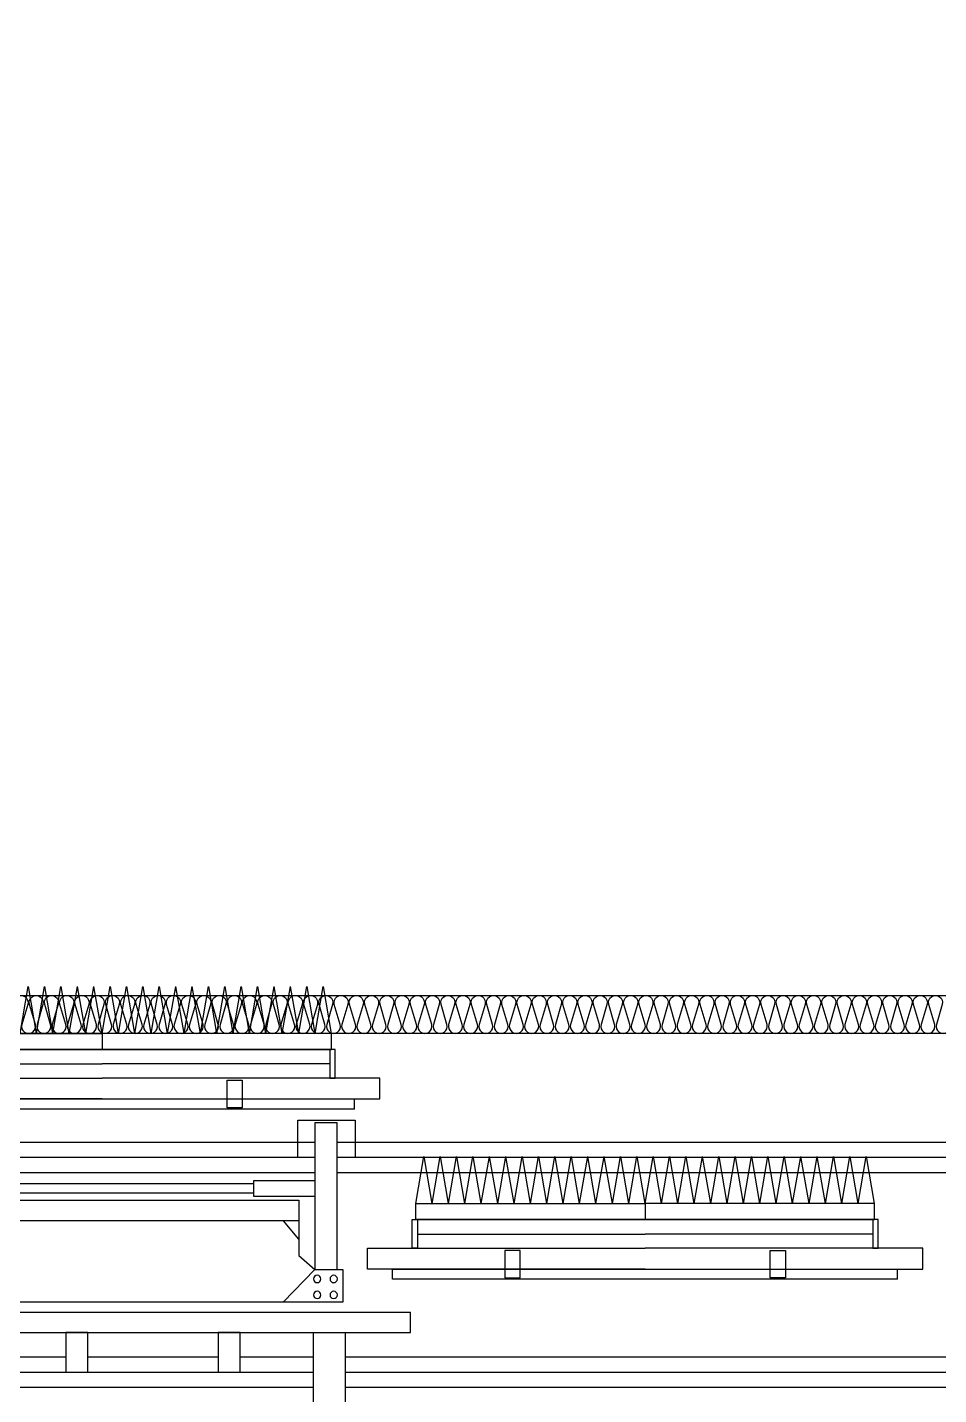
# Model space of a CAD drawing. Header units: millimetres. Extents: x 0 to 420500, y 0 to 297000.
# Drawn here: x 185962 to 190745, y 236807 to 243986 of the extents above; entities that cross this region are included whole.
import ezdxf
from ezdxf.xclip import XClip

# ---------------------------------------------------------------- set-up
doc = ezdxf.new("R2010")
doc.units = ezdxf.units.MM
doc.header["$LTSCALE"] = 5000
doc.header["$XCLIPFRAME"] = 0
doc.layers.add('arch', color=8, linetype='Continuous')
doc.layers.add('TRAY', color=3, linetype='Continuous')

# ---------------------------------------------------------------- blocks, each defined once
blk = doc.blocks.new('emc chamber door')
at = {"color": 0}
for p, q in [((5465.9, 1774.7), (6689.4, 1774.7)), ((7912.9, 1774.7), (6689.4, 1774.7)), ((5494.4, 1698.4), (6689.4, 1698.4)), ((7884.3, 1698.4), (6689.4, 1698.4)), ((8014.6, 1514.7), (5364.2, 1514.7)), ((5364.2, 1461.1), (5364.2, 1514.7)), ((5364.2, 1461.1), (8014.6, 1461.1)), ((0, 1207.3), (5455.8, 1207.3)), ((5573.6, 1207.3), (7813.8, 1207.3)), ((5656.7, 982.7), (5656.7, 691.7)), ((2615.7, 881.5), (3839.2, 881.5)), ((5062.7, 881.5), (3839.2, 881.5)), ((5656.7, 778.4), (5737.6, 874.9)), ((2644.2, 805.1), (3839.2, 805.1)), ((5034.1, 805.1), (3839.2, 805.1)), ((5656.7, 691.7), (5573.6, 619)), ((5164.4, 621.5), (2514, 621.5)), ((2514, 567.8), (2514, 621.5)), ((5164.4, 567.8), (5164.4, 621.5)), ((5573.6, 619), (5425.3, 619)), ((5425.3, 619), (5425.3, 448.2)), ((5573.6, 619), (5739.8, 448.2)), ((2514, 567.8), (5164.4, 567.8)), ((5425.3, 448.2), (7962.1, 448.2)), ((5071.1, 288.5), (5071.1, 395.9)), ((5413.7, 80.5), (0, 80.5)), ((7807.5, 80.5), (5579.9, 80.5))]:
    blk.add_line(p, q, dxfattribs=at)
for points in [[(5485.5, 1858.2), (5527.9, 2105.1)], [(5571.4, 1858.2), (5529, 2105.1)], [(5571.4, 1858.2), (5613.8, 2105.1)], [(5657.4, 1858.2), (5615, 2105.1)], [(5657.4, 1858.2), (5699.8, 2105.1)], [(5743.4, 1858.2), (5701, 2105.1)], [(5743.4, 1858.2), (5785.8, 2105.1)], [(5829.4, 1858.2), (5787, 2105.1)], [(5829.4, 1858.2), (5871.8, 2105.1)], [(5915.4, 1858.2), (5873, 2105.1)], [(5915.4, 1858.2), (5957.8, 2105.1)], [(6001.4, 1858.2), (5959, 2105.1)], [(6001.4, 1858.2), (6043.8, 2105.1)], [(6087.4, 1858.2), (6045, 2105.1)], [(6087.4, 1858.2), (6129.8, 2105.1)], [(6173.4, 1858.2), (6131, 2105.1)], [(6173.4, 1858.2), (6215.8, 2105.1)], [(6259.4, 1858.2), (6217, 2105.1)], [(6259.4, 1858.2), (6301.8, 2105.1)], [(6345.4, 1858.2), (6303, 2105.1)], [(6345.4, 1858.2), (6387.8, 2105.1)], [(6431.4, 1858.2), (6389, 2105.1)], [(6431.4, 1858.2), (6473.8, 2105.1)], [(6517.4, 1858.2), (6475, 2105.1)], [(6517.4, 1858.2), (6559.8, 2105.1)], [(6603.4, 1858.2), (6561, 2105.1)], [(6603.4, 1858.2), (6645.8, 2105.1)], [(6689.4, 1858.2), (6647, 2105.1)], [(6689.4, 1858.2), (6731.8, 2105.1)], [(6775.4, 1858.2), (6733, 2105.1)], [(6775.4, 1858.2), (6817.8, 2105.1)], [(6861.4, 1858.2), (6819, 2105.1)], [(6861.4, 1858.2), (6903.8, 2105.1)], [(6947.4, 1858.2), (6905, 2105.1)], [(6947.4, 1858.2), (6989.8, 2105.1)], [(7033.4, 1858.2), (6991, 2105.1)], [(7033.4, 1858.2), (7075.8, 2105.1)], [(7119.3, 1858.2), (7076.9, 2105.1)], [(6689.4, 1514.7), (5231.4, 1514.7), (5231.4, 1624.4), (6689.4, 1624.4)], [(6689.4, 1514.7), (8147.3, 1514.7), (8147.3, 1624.4), (6689.4, 1624.4)], [(5573.6, 1207.3), (5661.8, 1207.3), (5661.8, 1403), (5360.7, 1403), (5360.7, 1207.3), (5455.8, 1207.3)], [(5455.8, 1287.8), (0, 1287.8), (0, 1126.8), (5455.8, 1126.8)], [(8079.6, 1287.8), (5573.6, 1287.8)], [(2635.3, 965), (2677.7, 1211.8)], [(2721.2, 965), (2678.8, 1211.8)], [(2721.2, 965), (2763.6, 1211.8)], [(2807.2, 965), (2764.8, 1211.8)], [(2807.2, 965), (2849.6, 1211.8)], [(2893.2, 965), (2850.8, 1211.8)], [(2893.2, 965), (2935.6, 1211.8)], [(2979.2, 965), (2936.8, 1211.8)], [(2979.2, 965), (3021.6, 1211.8)], [(3065.2, 965), (3022.8, 1211.8)], [(3065.2, 965), (3107.6, 1211.8)], [(3151.2, 965), (3108.8, 1211.8)], [(3151.2, 965), (3193.6, 1211.8)], [(3237.2, 965), (3194.8, 1211.8)], [(3237.2, 965), (3279.6, 1211.8)], [(3323.2, 965), (3280.8, 1211.8)], [(3323.2, 965), (3365.6, 1211.8)], [(3409.2, 965), (3366.8, 1211.8)], [(3409.2, 965), (3451.6, 1211.8)], [(3495.2, 965), (3452.8, 1211.8)], [(3495.2, 965), (3537.6, 1211.8)], [(3581.2, 965), (3538.8, 1211.8)], [(3581.2, 965), (3623.6, 1211.8)], [(3667.2, 965), (3624.8, 1211.8)], [(3667.2, 965), (3709.6, 1211.8)], [(3753.2, 965), (3710.8, 1211.8)], [(3753.2, 965), (3795.6, 1211.8)], [(3839.2, 965), (3796.8, 1211.8)], [(3839.2, 965), (3881.6, 1211.8)], [(3925.2, 965), (3882.8, 1211.8)], [(3925.2, 965), (3967.6, 1211.8)], [(4011.2, 965), (3968.8, 1211.8)], [(4011.2, 965), (4053.6, 1211.8)], [(4097.2, 965), (4054.8, 1211.8)], [(4097.2, 965), (4139.6, 1211.8)], [(4183.2, 965), (4140.8, 1211.8)], [(4183.2, 965), (4225.6, 1211.8)], [(4269.1, 965), (4226.8, 1211.8)], [(4269.1, 965), (4311.5, 1211.8)], [(4355.1, 965), (4312.7, 1211.8)], [(4355.1, 965), (4397.5, 1211.8)], [(4441.1, 965), (4398.7, 1211.8)], [(4441.1, 965), (4483.5, 1211.8)], [(4527.1, 965), (4484.7, 1211.8)], [(4527.1, 965), (4569.5, 1211.8)], [(4613.1, 965), (4570.7, 1211.8)], [(4613.1, 965), (4655.5, 1211.8)], [(4699.1, 965), (4656.7, 1211.8)], [(4699.1, 965), (4741.5, 1211.8)], [(4785.1, 965), (4742.7, 1211.8)], [(4785.1, 965), (4827.5, 1211.8)], [(4871.1, 965), (4828.7, 1211.8)], [(4871.1, 965), (4913.5, 1211.8)], [(4957.1, 965), (4914.7, 1211.8)], [(4957.1, 965), (4999.5, 1211.8)], [(5043.1, 965), (5000.7, 1211.8)], [(5573.6, 1126.8), (7813.8, 1126.8)], [(3839.2, 621.5), (2381.2, 621.5), (2381.2, 731.2), (3839.2, 731.2)], [(3839.2, 621.5), (5297.1, 621.5), (5297.1, 731.2), (3839.2, 731.2)], [(5413.7, 288.5), (5413.7, -95.7), (5579.9, -95.7), (5579.9, 288.5)], [(5413.7, 161), (0, 161), (0, 0), (5413.7, 0)], [(5964.2, 161), (5579.9, 161)], [(6763.8, 161), (6079.4, 161)], [(7550.3, 161), (6879, 161)], [(5579.9, 0), (7807.5, 0)]]:
    blk.add_lwpolyline(points, dxfattribs=at)
for points in [[(5485.5, 1858.2), (6689.4, 1858.2), (6689.4, 1774.7), (5485.5, 1774.7)], [(7893.3, 1858.2), (6689.4, 1858.2), (6689.4, 1774.7), (7893.3, 1774.7)], [(5465.9, 1774.7), (5494.4, 1774.7), (5494.4, 1624.4), (5465.9, 1624.4)], [(5953.4, 1468.5), (6033.7, 1468.5), (6033.7, 1612.8), (5953.4, 1612.8)], [(5573.6, 619), (5455.8, 619), (5455.8, 1389.9), (5573.6, 1389.9)], [(5892.7, 1087), (5573.6, 1086.7), (5573.6, 1001.5), (5892.7, 1001.8)], [(5892.7, 1068), (7501.4, 1068), (7501.4, 1020.8), (5892.7, 1020.8)], [(2635.3, 965), (3839.2, 965), (3839.2, 881.5), (2635.3, 881.5)], [(5043.1, 965), (3839.2, 965), (3839.2, 881.5), (5043.1, 881.5)], [(7730.6, 982.7), (5656.7, 982.7), (5656.7, 874.9), (7730.6, 874.9)], [(2615.7, 881.5), (2644.2, 881.5), (2644.2, 731.2), (2615.7, 731.2)], [(5062.7, 881.5), (5034.1, 881.5), (5034.1, 731.2), (5062.7, 731.2)], [(3103.2, 575.3), (3183.5, 575.3), (3183.5, 719.6), (3103.2, 719.6)], [(4575.1, 575.3), (4494.9, 575.3), (4494.9, 719.6), (4575.1, 719.6)], [(5964.2, 288.5), (6079.4, 288.5), (6079.4, 80.5), (5964.2, 80.5)], [(6763.8, 288.5), (6879, 288.5), (6879, 80.5), (6763.8, 80.5)]]:
    blk.add_lwpolyline(points, close=True, dxfattribs=at)
for points in [[(8079.6, 1353.2), (8079.6, 610.5, -0.414214), (7864.9, 395.9), (5071.1, 395.9)], [(8186.9, 1353.2), (8186.9, 610.5, -0.414214), (7864.9, 288.5), (5071.1, 288.5)]]:
    blk.add_lwpolyline(points, format="xyb", dxfattribs=at)
for centre in [(5473.7, 569.3), (5560.1, 569.3), (5473.7, 485.5), (5560.1, 485.5)]:
    blk.add_circle(centre, 19.3, dxfattribs=at)
blk = doc.blocks.new('XR-PLAN', base_point=(461, 408.4))
at = {"layer": 'arch'}
blk.add_lwpolyline([(91700, 75258.3), (91900, 75258.3), (91900, 74050.3), (111700, 74050.3), (111700, 84850.3), (91900, 84850.3), (91900, 76458.3), (91700, 76458.3), (91700, 85050.3), (111900, 85050.3), (111900, 73850.3), (91700, 73850.3)], close=True, dxfattribs=at)
blk.add_lwpolyline([(104624.5, 74002.8, -1.337394), (104695.5, 74002.8), (104664.5, 73897.7, 1.337394), (104735.5, 73897.7), (104704.5, 74002.8, -1.337394), (104775.5, 74002.8), (104744.5, 73897.7, 1.337394), (104815.5, 73897.7), (104784.5, 74002.8, -1.337394), (104855.5, 74002.8), (104824.5, 73897.7, 1.337394), (104895.5, 73897.7), (104864.5, 74002.8, -1.337394), (104935.5, 74002.8), (104904.5, 73897.7, 1.337394), (104975.5, 73897.7), (104944.5, 74002.8, -1.337394), (105015.5, 74002.8), (104984.5, 73897.7, 1.337394), (105055.5, 73897.7), (105024.5, 74002.8, -1.337394), (105095.5, 74002.8), (105064.5, 73897.7, 1.337394), (105135.5, 73897.7), (105104.5, 74002.8, -1.337394), (105175.5, 74002.8), (105144.5, 73897.7, 1.337394), (105215.5, 73897.7), (105184.5, 74002.8, -1.337394), (105255.5, 74002.8), (105224.5, 73897.7, 1.337394), (105295.5, 73897.7), (105264.5, 74002.8, -1.337394), (105335.5, 74002.8), (105304.5, 73897.7, 1.337394), (105375.5, 73897.7), (105344.5, 74002.8, -1.337394), (105415.5, 74002.8), (105384.5, 73897.7, 1.337394), (105455.5, 73897.7), (105424.5, 74002.8, -1.337394), (105495.5, 74002.8), (105464.5, 73897.7, 1.337394), (105535.5, 73897.7), (105504.5, 74002.8, -1.337394), (105575.5, 74002.8), (105544.5, 73897.7, 1.337394), (105615.5, 73897.7), (105584.5, 74002.8, -1.337394), (105655.5, 74002.8), (105624.5, 73897.7, 1.337394), (105695.5, 73897.7), (105664.5, 74002.8, -1.337394), (105735.5, 74002.8), (105704.5, 73897.7, 1.337394), (105775.5, 73897.7), (105744.5, 74002.8, -1.337394), (105815.5, 74002.8), (105784.5, 73897.7, 1.337394), (105855.5, 73897.7), (105824.5, 74002.8, -1.337394), (105895.5, 74002.8), (105864.5, 73897.7, 1.337394), (105935.5, 73897.7), (105904.5, 74002.8, -1.337394), (105975.5, 74002.8), (105944.5, 73897.7, 1.337394), (106015.5, 73897.7), (105984.5, 74002.8, -1.337394), (106055.5, 74002.8), (106024.5, 73897.7, 1.337394), (106095.5, 73897.7), (106064.5, 74002.8, -1.337394), (106135.5, 74002.8), (106104.5, 73897.7, 1.337394), (106175.5, 73897.7), (106144.5, 74002.8, -1.337394), (106215.5, 74002.8), (106184.5, 73897.7, 1.337394), (106255.5, 73897.7), (106224.5, 74002.8, -1.337394), (106295.5, 74002.8), (106264.5, 73897.7, 1.337394), (106335.5, 73897.7), (106304.5, 74002.8, -1.337394), (106375.5, 74002.8), (106344.5, 73897.7, 1.337394), (106415.5, 73897.7), (106384.5, 74002.8, -1.337394), (106455.5, 74002.8), (106424.5, 73897.7, 1.337394), (106495.5, 73897.7), (106464.5, 74002.8, -1.337394), (106535.5, 74002.8), (106504.5, 73897.7, 1.337394), (106575.5, 73897.7), (106544.5, 74002.8, -1.337394), (106615.5, 74002.8), (106584.5, 73897.7, 1.337394), (106655.5, 73897.7), (106624.5, 74002.8, -1.337394), (106695.5, 74002.8), (106664.5, 73897.7, 1.337394), (106735.5, 73897.7), (106704.5, 74002.8, -1.337394), (106775.5, 74002.8), (106744.5, 73897.7, 1.337394), (106815.5, 73897.7), (106784.5, 74002.8, -1.337394), (106855.5, 74002.8), (106824.5, 73897.7, 1.337394), (106895.5, 73897.7), (106864.5, 74002.8, -1.337394), (106935.5, 74002.8), (106904.5, 73897.7, 1.337394), (106975.5, 73897.7), (106944.5, 74002.8, -1.337394), (107015.5, 74002.8), (106984.5, 73897.7, 1.337394), (107055.5, 73897.7), (107024.5, 74002.8, -1.337394), (107095.5, 74002.8), (107064.5, 73897.7, 1.337394), (107135.5, 73897.7), (107104.5, 74002.8, -1.337394), (107175.5, 74002.8), (107144.5, 73897.7, 1.337394), (107215.5, 73897.7), (107184.5, 74002.8, -1.337394), (107255.5, 74002.8), (107224.5, 73897.7, 1.337394), (107295.5, 73897.7), (107264.5, 74002.8, -1.337394), (107335.5, 74002.8), (107304.5, 73897.7, 1.337394), (107375.5, 73897.7), (107344.5, 74002.8, -1.337394), (107415.5, 74002.8), (107384.5, 73897.7, 1.337394), (107455.5, 73897.7), (107424.5, 74002.8, -1.337394), (107495.5, 74002.8), (107464.5, 73897.7, 1.337394), (107535.5, 73897.7), (107504.5, 74002.8, -1.337394), (107575.5, 74002.8), (107544.5, 73897.7, 1.337394), (107615.5, 73897.7), (107584.5, 74002.8, -1.337394), (107655.5, 74002.8), (107624.5, 73897.7, 1.337394), (107695.5, 73897.7), (107664.5, 74002.8, -1.337394), (107735.5, 74002.8), (107704.5, 73897.7, 1.337394), (107775.5, 73897.7), (107744.5, 74002.8, -1.337394), (107815.5, 74002.8), (107784.5, 73897.7, 1.337394), (107855.5, 73897.7), (107824.5, 74002.8, -1.337394), (107895.5, 74002.8), (107864.5, 73897.7, 1.337394), (107935.5, 73897.7), (107904.5, 74002.8, -1.337394), (107975.5, 74002.8), (107944.5, 73897.7, 1.337394), (108015.5, 73897.7), (107984.5, 74002.8, -1.337394), (108055.5, 74002.8), (108024.5, 73897.7, 1.337394), (108095.5, 73897.7), (108064.5, 74002.8, -1.337394), (108135.5, 74002.8), (108104.5, 73897.7, 1.337394), (108175.5, 73897.7), (108144.5, 74002.8, -1.337394), (108215.5, 74002.8), (108184.5, 73897.7, 1.337394), (108255.5, 73897.7), (108224.5, 74002.8, -1.337394), (108295.5, 74002.8), (108264.5, 73897.7, 1.337394), (108335.5, 73897.7), (108304.5, 74002.8, -1.337394), (108375.5, 74002.8), (108344.5, 73897.7, 1.337394), (108415.5, 73897.7), (108384.5, 74002.8, -1.337394), (108455.5, 74002.8), (108424.5, 73897.7, 1.337394), (108495.5, 73897.7), (108464.5, 74002.8, -1.337394), (108535.5, 74002.8), (108504.5, 73897.7, 1.337394), (108575.5, 73897.7), (108544.5, 74002.8, -1.337394), (108615.5, 74002.8), (108584.5, 73897.7, 1.337394), (108655.5, 73897.7), (108624.5, 74002.8, -1.337394), (108695.5, 74002.8), (108664.5, 73897.7, 1.337394), (108735.5, 73897.7), (108704.5, 74002.8, -1.337394), (108775.5, 74002.8), (108744.5, 73897.7, 1.337394), (108815.5, 73897.7), (108784.5, 74002.8, -1.337394), (108855.5, 74002.8), (108824.5, 73897.7, 1.337394), (108895.5, 73897.7), (108864.5, 74002.8, -1.337394), (108935.5, 74002.8), (108904.5, 73897.7, 1.337394), (108975.5, 73897.7), (108944.5, 74002.8, -1.337394), (109015.5, 74002.8), (108984.5, 73897.7, 1.337394), (109055.5, 73897.7), (109024.5, 74002.8, -1.337394), (109095.5, 74002.8), (109064.5, 73897.7, 1.337394), (109135.5, 73897.7), (109104.5, 74002.8, -1.337394), (109175.5, 74002.8), (109144.5, 73897.7, 1.337394), (109215.5, 73897.7), (109184.5, 74002.8, -1.337394), (109255.5, 74002.8), (109224.5, 73897.7, 1.337394), (109295.5, 73897.7), (109264.5, 74002.8, -1.337394), (109335.5, 74002.8), (109304.5, 73897.7, 1.337394), (109375.5, 73897.7), (109344.5, 74002.8, -1.337394), (109415.5, 74002.8), (109384.5, 73897.7, 1.337394), (109455.5, 73897.7), (109424.5, 74002.8, -1.337394), (109495.5, 74002.8), (109464.5, 73897.7, 1.337394), (109535.5, 73897.7)], format="xyb", dxfattribs=at)
at = {"layer": 'arch', "xscale": -1}
blk.add_blockref('emc chamber door', (111775, 71992.2), dxfattribs=at)
blk = doc.blocks.new('XR-배치도', base_point=(461, 408.4))
ref = blk.add_blockref('XR-PLAN', (281310.6, 275110.5), dxfattribs=dict(rotation=47.15620461600879))
XClip(ref).set_block_clipping_path([(10268.6550578449, 25854.0591988688), (121697.9567652801, 114201.9318804346)])

msp = doc.modelspace()

# ---------------------------------------------------------------- block references
at = {"layer": 'TRAY'}
ref = msp.add_blockref('XR-배치도', (-310662.8, 184385.1), dxfattribs=dict(at, rotation=312.8437953840571))
XClip(ref).set_block_clipping_path([(355016.7243769546, 126994.5435289501), (152650.6807000034, 314675.0815890764), (386231.3503509208, 566532.8207304992), (588597.394027872, 378852.2826703729)])

doc.saveas('drawing.dxf')
